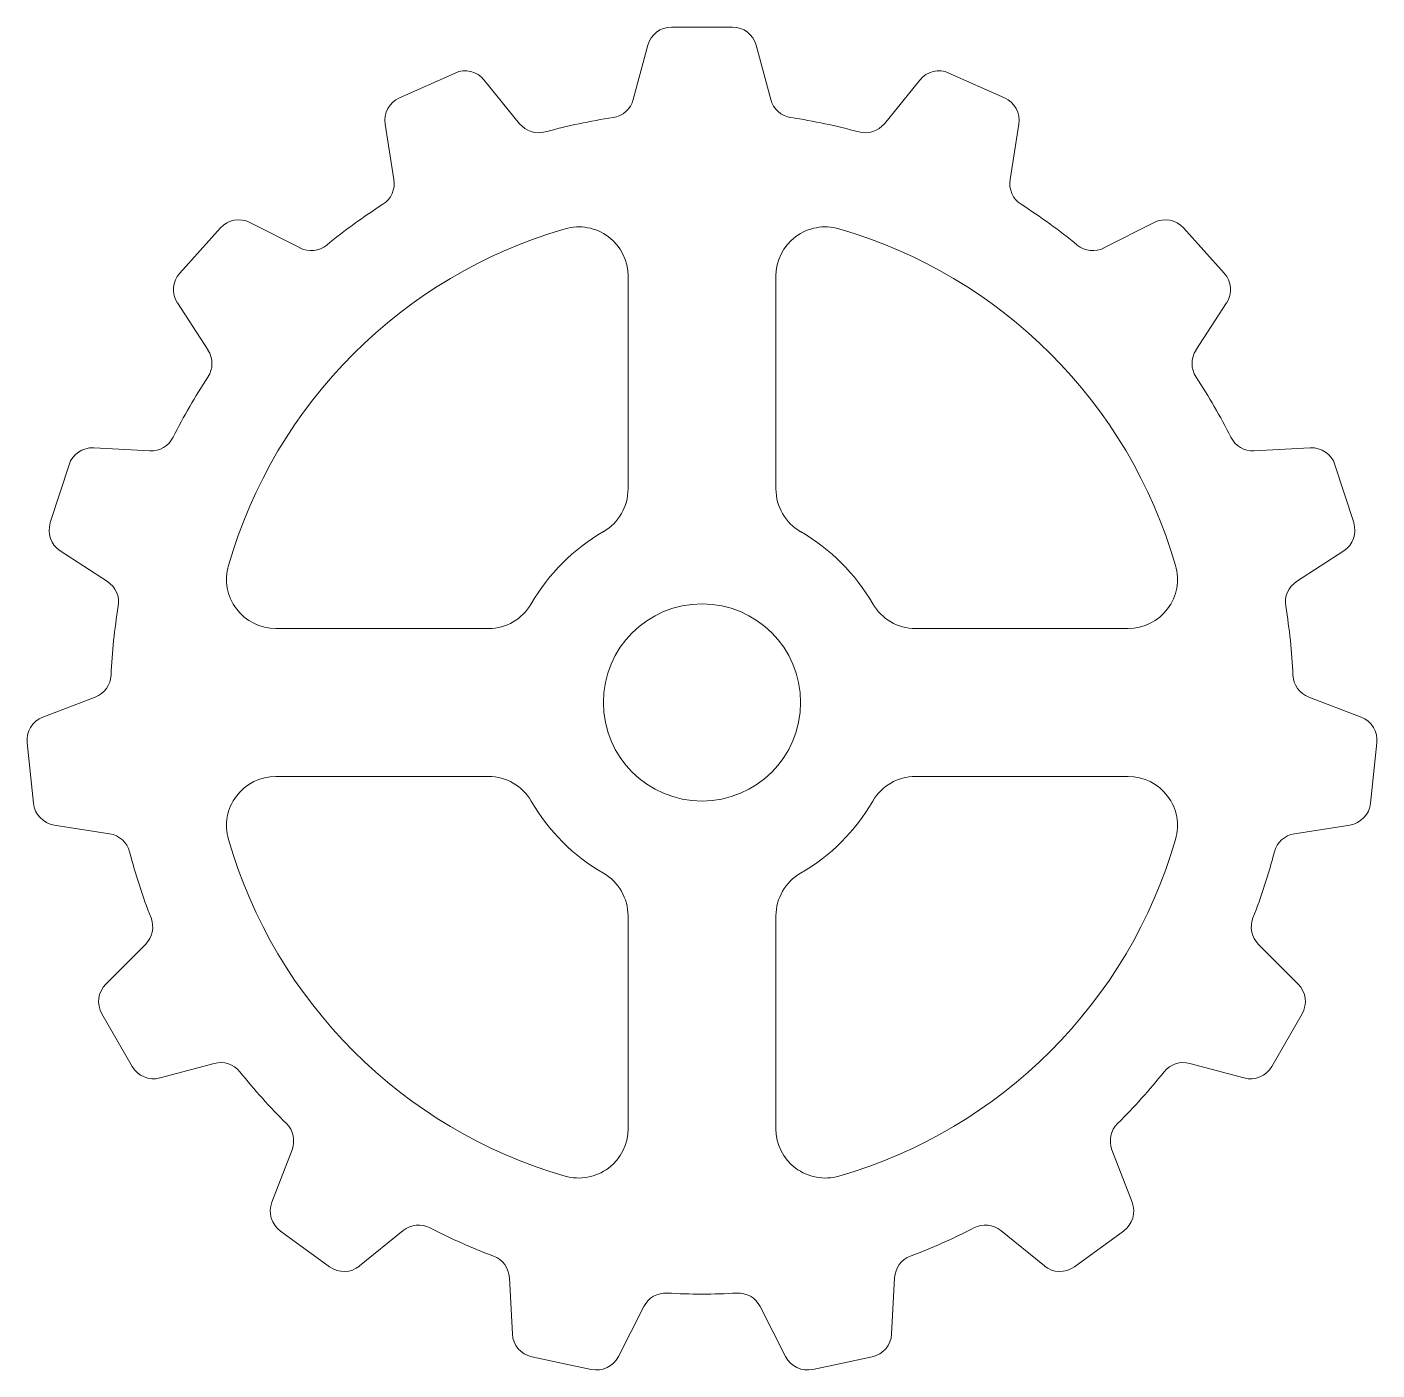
# Model space of a CAD drawing. Header units: millimetres. Extents: x -6.8 to 6.8, y -6.8 to 6.9.
import ezdxf

# ---------------------------------------------------------------- set-up
doc = ezdxf.new("R2010")
doc.units = ezdxf.units.MM

msp = doc.modelspace()

# ---------------------------------------------------------------- linework, layer by layer
at = {"color": 7, "linetype": 'Continuous', "lineweight": 15}
for p, q in [((0.308, 6.85), (-0.308, 6.85)), ((-0.55, 6.665), (-0.697, 6.114)), ((0.697, 6.114), (0.55, 6.665)), ((-2.505, 6.383), (-3.068, 6.132)), ((-1.85, 5.869), (-2.209, 6.312)), ((2.209, 6.312), (1.85, 5.869)), ((3.068, 6.132), (2.505, 6.383)), ((-3.213, 5.865), (-3.124, 5.302)), ((3.124, 5.302), (3.213, 5.865)), ((-4.884, 4.813), (-5.297, 4.355)), ((-4.077, 4.609), (-4.585, 4.868)), ((4.585, 4.868), (4.077, 4.609)), ((5.297, 4.355), (4.884, 4.813)), ((-0.75, 2.165), (-0.75, 4.323)), ((0.75, 4.323), (0.75, 2.165)), ((-5.321, 4.051), (-5.01, 3.573)), ((5.01, 3.573), (5.321, 4.051)), ((-5.6, 2.552), (-6.169, 2.582)), ((6.169, 2.582), (5.6, 2.552)), ((-6.42, 2.41), (-6.61, 1.824)), ((6.61, 1.824), (6.42, 2.41)), ((-6.508, 1.537), (-6.031, 1.226)), ((6.031, 1.226), (6.508, 1.537)), ((-4.323, 0.75), (-2.165, 0.75)), ((2.165, 0.75), (4.323, 0.75)), ((-6.154, 0.054), (-6.686, -0.15)), ((6.686, -0.15), (6.154, 0.054)), ((-6.845, -0.41), (-6.78, -1.023)), ((6.78, -1.023), (6.845, -0.41)), ((-2.165, -0.75), (-4.323, -0.75)), ((4.323, -0.75), (2.165, -0.75)), ((-6.571, -1.243), (-6.008, -1.332)), ((6.008, -1.332), (6.571, -1.243)), ((-0.75, -4.323), (-0.75, -2.165)), ((0.75, -2.165), (0.75, -4.323)), ((-5.644, -2.454), (-6.047, -2.856)), ((6.047, -2.856), (5.644, -2.454)), ((-6.086, -3.158), (-5.778, -3.692)), ((5.778, -3.692), (6.086, -3.158)), ((-5.497, -3.808), (-4.947, -3.661)), ((4.947, -3.661), (5.497, -3.808)), ((-4.158, -4.537), (-4.362, -5.069)), ((4.362, -5.069), (4.158, -4.537)), ((-4.276, -5.361), (-3.777, -5.723)), ((-3.473, -5.715), (-3.03, -5.356)), ((3.03, -5.356), (3.473, -5.715)), ((3.777, -5.723), (4.276, -5.361)), ((-1.953, -5.836), (-1.923, -6.405)), ((1.923, -6.405), (1.953, -5.836)), ((-0.848, -6.633), (-0.589, -6.126)), ((0.589, -6.126), (0.848, -6.633)), ((-1.726, -6.636), (-1.123, -6.764)), ((1.123, -6.764), (1.726, -6.636))]:
    msp.add_line(p, q, dxfattribs=at)
msp.add_circle((0, 0), 1, dxfattribs=at)
for centre, radius, start, end in [((-0.308, 6.6), 0.25, 90, 165), ((0.308, 6.6), 0.25, 15, 90), ((-2.403, 6.155), 0.25, 39, 114), ((2.403, 6.155), 0.25, 66, 141), ((-2.966, 5.904), 0.25, 114, 189), ((-0.939, 6.179), 0.25, 278.6369, 345), ((0.939, 6.179), 0.25, 195, 261.3631), ((2.966, 5.904), 0.25, 351, 66), ((0, 0), 6, 98.6369, 105.3631), ((0, 0), 6, 74.6369, 81.3631), ((-1.656, 6.027), 0.25, 219, 285.3631), ((1.656, 6.027), 0.25, 254.6369, 321), ((-3.371, 5.263), 0.25, 302.6369, 9), ((3.371, 5.263), 0.25, 171, 237.3631), ((0, 0), 6, 122.6369, 129.3631), ((0, 0), 6, 50.6369, 57.3631), ((-4.699, 4.645), 0.25, 63, 138), ((0, 0), 5, 106.1276, 163.8724), ((-1.25, 4.323), 0.5, 0, 106.1276), ((1.25, 4.323), 0.5, 73.8724, 180), ((0, 0), 5, 16.1276, 73.8724), ((4.699, 4.645), 0.25, 42, 117), ((-3.964, 4.832), 0.25, 243, 309.3631), ((3.964, 4.832), 0.25, 230.6369, 297), ((-5.111, 4.187), 0.25, 138, 213), ((5.111, 4.187), 0.25, 327, 42), ((-5.22, 3.437), 0.25, 326.6369, 33), ((5.22, 3.437), 0.25, 147, 213.3631), ((0, 0), 6, 146.6369, 153.3631), ((0, 0), 6, 26.6369, 33.3631), ((-5.587, 2.802), 0.25, 267, 333.3631), ((5.587, 2.802), 0.25, 206.6369, 273), ((-6.182, 2.333), 0.25, 87, 162), ((6.182, 2.333), 0.25, 18, 93), ((-1.25, 2.165), 0.5, 300, 0), ((1.25, 2.165), 0.5, 180, 240), ((-6.372, 1.746), 0.25, 162, 237), ((6.372, 1.746), 0.25, 303, 18), ((0, 0), 2, 120, 150), ((0, 0), 2, 30, 60), ((-4.323, 1.25), 0.5, 163.8724, 270), ((4.323, 1.25), 0.5, 270, 16.1276), ((-6.167, 1.017), 0.25, 350.6369, 57), ((6.167, 1.017), 0.25, 123, 189.3631), ((0, 0), 6, 170.6369, 177.3631), ((-2.165, 1.25), 0.5, 270, 330), ((2.165, 1.25), 0.5, 210, 270), ((0, 0), 6, 2.6369, 9.3631), ((-6.243, 0.288), 0.25, 291, 357.3631), ((6.243, 0.288), 0.25, 182.6369, 249), ((-6.596, -0.383), 0.25, 111, 186), ((6.596, -0.383), 0.25, 354, 69), ((-4.323, -1.25), 0.5, 90, 196.1276), ((-2.165, -1.25), 0.5, 30, 90), ((2.165, -1.25), 0.5, 90, 150), ((4.323, -1.25), 0.5, 343.8724, 90), ((-6.532, -0.996), 0.25, 186, 261), ((0, 0), 2, 210, 240), ((0, 0), 2, 300, 330), ((6.532, -0.996), 0.25, 279, 354), ((-6.047, -1.579), 0.25, 14.6369, 81), ((6.047, -1.579), 0.25, 99, 165.3631), ((0, 0), 5, 196.1276, 253.8724), ((0, 0), 5, 286.1276, 343.8724), ((0, 0), 6, 194.6369, 201.3631), ((0, 0), 6, 338.6369, 345.3631), ((-1.25, -2.165), 0.5, 0, 60), ((1.25, -2.165), 0.5, 120, 180), ((-5.821, -2.277), 0.25, 315, 21.3631), ((5.821, -2.277), 0.25, 158.6369, 225), ((-5.87, -3.033), 0.25, 135, 210), ((5.87, -3.033), 0.25, 330, 45), ((-5.562, -3.567), 0.25, 210, 285), ((-4.882, -3.902), 0.25, 38.6369, 105), ((4.882, -3.902), 0.25, 75, 141.3631), ((5.562, -3.567), 0.25, 255, 330), ((0, 0), 6, 218.6369, 225.3631), ((0, 0), 6, 314.6369, 321.3631), ((-4.391, -4.447), 0.25, 339, 45.3631), ((-1.25, -4.323), 0.5, 253.8724, 0), ((1.25, -4.323), 0.5, 180, 286.1276), ((4.391, -4.447), 0.25, 134.6369, 201), ((-4.129, -5.158), 0.25, 159, 234), ((4.129, -5.158), 0.25, 306, 21), ((-2.873, -5.551), 0.25, 62.6369, 129), ((0, 0), 6, 242.6369, 249.3631), ((0, 0), 6, 290.6369, 297.3631), ((2.873, -5.551), 0.25, 51, 117.3631), ((-3.63, -5.521), 0.25, 234, 309), ((-2.203, -5.849), 0.25, 3, 69.3631), ((2.203, -5.849), 0.25, 110.6369, 177), ((3.63, -5.521), 0.25, 231, 306), ((-0.367, -6.239), 0.25, 86.6369, 153), ((0, 0), 6, 266.6369, 273.3631), ((0.367, -6.239), 0.25, 27, 93.3631), ((-1.674, -6.392), 0.25, 183, 258), ((1.674, -6.392), 0.25, 282, 357), ((-1.071, -6.52), 0.25, 258, 333), ((1.071, -6.52), 0.25, 207, 282)]:
    msp.add_arc(centre, radius, start, end, dxfattribs=at)

doc.saveas('drawing.dxf')
